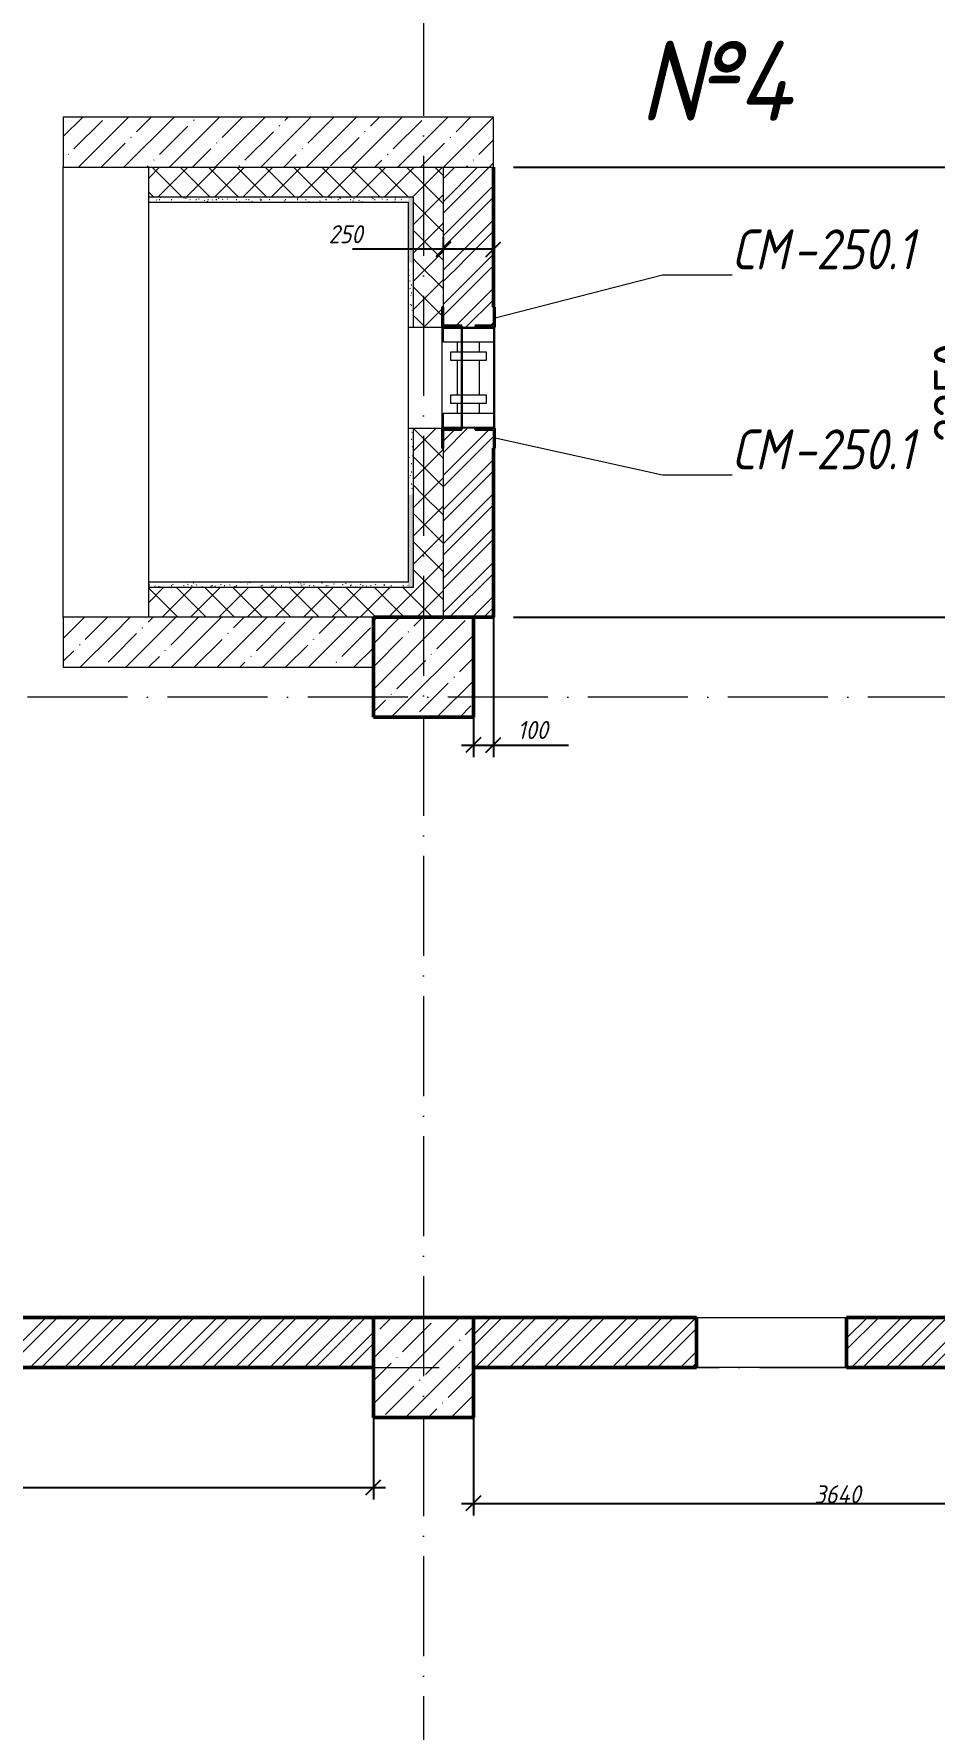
# Model space of a CAD drawing. Header units: millimetres. Extents: x -606178 to 312196, y -19338 to 632709.
# Drawn here: x -518864 to -514364, y 501917 to 510392 of the extents above; entities that cross this region are included whole.
import ezdxf

# ---------------------------------------------------------------- set-up
doc = ezdxf.new("R2010")
doc.units = ezdxf.units.MM
doc.linetypes.add('50_200_ШТРИХ_1Т_ш5_п1_п1_', pattern=[700, 500, -100, 0, -100])
for name, color, linetype, lineweight in [('A-____-____-DIMS', 7, 'Continuous', 9), ('A-GENM-____-IDEN', 7, 'Continuous', 9), ('A-GENM-____-MCUT', 7, 'Continuous', 25), ('A-GENM-____-OTLN', 7, 'Continuous', 9), ('A-GENM-____-OTLN-1', 7, 'Continuous', 25), ('A-WALL-____-MCUT-1', 7, 'Continuous', 9), ('A-WALL-____-MCUT-2', 7, 'Continuous', 50), ('A-WALL-____-MCUT-3', 7, 'Continuous', 9), ('A-WALL-____-OTLN', 7, 'Continuous', 9), ('A-WALL-____-PATT-1', 7, 'Continuous', 9), ('A-WALL-FNSH-MCUT-1', 7, 'Continuous', 9), ('G-____-____-TEXT', 7, 'Continuous', 9), ('S-BEAM-____-OTLN', 7, 'Continuous', 9), ('S-COLS-____-MCUT', 7, 'Continuous', 50), ('S-COLS-____-OTLN', 7, 'Continuous', 9), ('S-GRID-____-OTLN-1', 7, '50_200_ШТРИХ_1Т_ш5_п1_п1_', 9)]:
    doc.layers.add(name, color=color, linetype=linetype, lineweight=lineweight)
for name, color, linetype, lineweight, true_color in [('A-WALL-____-OTLN-1', 7, 'Continuous', 9, 0x800000), ('A-WALL-____-PATT-2', 7, 'Continuous', 9, 0x787878), ('A-WALL-____-PATT-3', 9, 'Continuous', 9, 0x808080)]:
    doc.layers.add(name, color=color, linetype=linetype, lineweight=lineweight, true_color=true_color)
doc.styles.add('ISOCPEUR_I', font='isocpeui.ttf', dxfattribs={"width": 0.9, "height": 2.5})
doc.styles.add('ISOCPEUR_I_2', font='isocpeui.ttf', dxfattribs={"width": 0.85, "height": 2.3})
doc.styles.add('ISOCPEUR_I_7', font='isocpeui.ttf', dxfattribs={"width": 0.9, "height": 90})
doc.styles.add('СПДС', font='isocpeur.ttf', dxfattribs={"width": 0.9})
doc.dimstyles.new('ISO-1_8_0_9К_СРЕДНИЙ_Кладочные', dxfattribs={"dimscale": 304.8, "dimtxt": 89.638306, "dimasz": 0.246063, "dimexe": 0.19685, "dimexo": 0, "dimgap": 0, "dimtad": 1, "dimdec": 3, "dimrnd": 0.001, "dimdsep": 46, "dimtxsty": 'ISOCPEUR_I_7', "dimblk1": 'OBLIQUE', "dimblk2": 'OBLIQUE', "dimsah": 1, "dimcen": 0.09, "dimdle": 0.19685, "dimazin": 0, "dimtfac": 1, "dimtdec": 4, "dimtix": 1, "dimtmove": 2, "dimatfit": 3, "dimfxl": 1, "dimtvp": 1, "dimtolj": 1, "dimtzin": 0, "dimarcsym": 2})
doc.dimstyles.new('ISO-1_8_0_9К_СРЕДНИЙ_Кладочные_1', dxfattribs={"dimscale": 304.8, "dimtxt": 89.638306, "dimasz": 0.246063, "dimexe": 0.19685, "dimexo": 0, "dimgap": 0, "dimtad": 1, "dimdec": 3, "dimrnd": 0.001, "dimdsep": 46, "dimtxsty": 'ISOCPEUR_I_7', "dimblk1": 'OBLIQUE', "dimblk2": 'OBLIQUE', "dimsah": 1, "dimcen": 0.09, "dimdle": 0.19685, "dimazin": 0, "dimtfac": 1, "dimtdec": 4, "dimtix": 1, "dimtmove": 0, "dimatfit": 3, "dimfxl": 1, "dimtvp": 1, "dimtolj": 1, "dimtzin": 0, "dimarcsym": 2})
doc.dimstyles.new('Размера А3', dxfattribs={"dimtxt": 200, "dimasz": 100, "dimexe": 70, "dimexo": 100, "dimgap": 20, "dimtad": 1, "dimdec": 0, "dimrnd": 10, "dimzin": 0, "dimdsep": 46, "dimtxsty": 'СПДС', "dimblk": 'ARROWHEAD_6', "dimcen": 1, "dimclrd": 256, "dimclre": 256, "dimclrt": 256, "dimazin": 0, "dimtfac": 1, "dimtdec": 0, "dimtmove": 2, "dimatfit": 3, "dimfxl": 1, "dimtolj": 1, "dimtzin": 0, "dimarcsym": 0})
pattern_1 = [(45, (-600067.05, 451794.26), (-114.04925, 114.04925), []), (45, (-599953, 451794.26), (-114.04925, 114.04925), [201.612, -40.322, 3.353, -36.97])]
pattern_2 = [(45, (-600067.05, 451794.26), (-70.71068, 70.71068), []), (135, (-600067.05, 451794.26), (-70.71068, -70.71068), [])]
pattern_3 = [(45, (-600067.05, 451794.26), (-85.53659, 85.53659), []), (45, (-600010.02, 451794.26), (-85.53659, 85.53659), [])]
pattern_4 = [(0, (-600067.047, 451794.26), (81.28, 20.32), [3.353, -57.607, 3.353, -57.607, -325.12]), (0, (-600067.047, 451794.26), (81.28, 20.32), [-121.92, 3.353, -118.567, 3.353, -57.607, -142.24]), (0, (-600067.047, 451794.26), (81.28, 20.32), [-304.8, 3.353, -37.287, 3.353, -98.247]), (120, (-600036.567, 451804.42), (-58.2376362, 60.230545), [3.353, -57.607, 3.353, -57.607, -325.12]), (120, (-600036.567, 451804.42), (-58.2376362, 60.230545), [-121.92, 3.353, -118.567, 3.353, -57.607, -142.24]), (120, (-600036.567, 451804.42), (-58.2376362, 60.230545), [-304.8, 3.353, -37.287, 3.353, -98.247]), (240, (-600026.407, 451845.06), (-23.0423638, -80.550545), [3.353, -57.607, 3.353, -57.607, -325.12]), (240, (-600026.407, 451845.06), (-23.0423638, -80.550545), [-121.92, 3.353, -118.567, 3.353, -57.607, -142.24]), (240, (-600026.407, 451845.06), (-23.0423638, -80.550545), [-304.8, 3.353, -37.287, 3.353, -98.247])]

# ---------------------------------------------------------------- blocks, each defined once
blk = doc.blocks.new('BSC_Колонна _Прямоугольная - 500х500-V29-АР1_Кладочный план подвала в осях 1-64_Ю-ЯЯ')
at = {"layer": 'S-COLS-____-OTLN'}
h = blk.add_hatch(dxfattribs=at)
h.set_pattern_fill('FP_36', color=256, style=0, pattern_type=2)
h.set_pattern_definition([(45, (-83150, -51931.04), (-114.04925, 114.04925), []), (45, (-83035.95, -51931.04), (-114.04925, 114.04925), [201.613, -40.323, 3.353, -36.97])])
h.paths.add_polyline_path([(-250, -250), (250, -250), (250, 250), (-250, 250)], flags=0)
at = {"layer": 'S-COLS-____-MCUT'}
for p, q in [((250, 250), (-250, 250)), ((-250, 250), (-250, -250)), ((250, -250), (250, 250)), ((-250, -250), (250, -250))]:
    blk.add_line(p, q, dxfattribs=at)
blk = doc.blocks.new('BSC_Колонна _Прямоугольная - 500х500-V30-АР1_Кладочный план подвала в осях 1-64_Ю-ЯЯ')
at = {"layer": 'S-COLS-____-OTLN'}
h = blk.add_hatch(dxfattribs=at)
h.set_pattern_fill('FP_37', color=256, style=0, pattern_type=2)
h.set_pattern_definition([(45, (-83150, -55431.04), (-114.04925, 114.04925), []), (45, (-83035.95, -55431.04), (-114.04925, 114.04925), [201.613, -40.323, 3.353, -36.97])])
h.paths.add_polyline_path([(-93.1, -250), (250, -250), (250, 250), (-250, 250), (-250, -250)], flags=0)
at = {"layer": 'S-COLS-____-MCUT'}
for p, q in [((250, 250), (-250, 250)), ((-250, 250), (-250, -250)), ((250, -250), (250, 250)), ((-250, -250), (250, -250))]:
    blk.add_line(p, q, dxfattribs=at)
blk = doc.blocks.new('154_Стойка_СКБ_Уголок - СМ-1555_250-37025294-АР1_Кладочный план подвала в осях 1-64_Ю-ЯЯ')
at = {"layer": 'A-GENM-____-MCUT'}
for p, q in [((125, 183), (125, 83)), ((225, 183), (125, 183)), ((133, 83), (133, 175)), ((133, 175), (225, 175)), ((225, 175), (225, 183)), ((125, 83), (133, 83)), ((133, 17), (125, 17)), ((125, 17), (125, -83)), ((133, -75), (133, 17)), ((125, -83), (225, -83)), ((225, -75), (133, -75)), ((225, -83), (225, -75))]:
    blk.add_line(p, q, dxfattribs=at)
blk = doc.blocks.new('Стойка_Влож_Полоса боковая - Полоса-28213942-АР1_Кладочный план подвала в осях 1-64_Ю-ЯЯ')
at = {"layer": 'A-GENM-____-OTLN'}
for p, q in [((-5, 60), (0, 60)), ((-5, -60), (-5, 60)), ((0, 33), (0, -33)), ((0, -60), (-5, -60))]:
    blk.add_line(p, q, dxfattribs=at)
blk = doc.blocks.new('ПР_Уголок - ПР_Уголок-37037587-АР1_Кладочный план подвала в осях 1-64_Ю-ЯЯ')
at = {"layer": 'S-BEAM-____-OTLN'}
for p, q in [((83244, 56626), (83244, 57131)), ((83319, 57056), (83319, 57006)), ((83319, 56966), (83319, 56791)), ((83319, 56751), (83319, 56701))]:
    blk.add_line(p, q, dxfattribs=at)
blk = doc.blocks.new('ПР_Уголок - ПР_Уголок-37037741-АР1_Кладочный план подвала в осях 1-64_Ю-ЯЯ')
at = {"layer": 'S-BEAM-____-OTLN'}
for p, q in [((83506, 57131), (83506, 56626)), ((83431, 57006), (83431, 57056)), ((83431, 56791), (83431, 56966)), ((83431, 56701), (83431, 56751))]:
    blk.add_line(p, q, dxfattribs=at)
blk = doc.blocks.new('ПР_Уголок - ПР_Уголок-37038198-АР1_Кладочный план подвала в осях 1-64_Ю-ЯЯ')
at = {"layer": 'S-BEAM-____-OTLN'}
for p, q in [((0, -6), (0, 0)), ((250, 0), (250, -6)), ((0, -75), (0, -6)), ((250, -6), (0, -6)), ((250, -75), (0, -75)), ((250, -6), (250, -75))]:
    blk.add_line(p, q, dxfattribs=at)
blk = doc.blocks.new('ПР_Уголок - ПР_Уголок-37038295-АР1_Кладочный план подвала в осях 1-64_Ю-ЯЯ')
at = {"layer": 'S-BEAM-____-OTLN'}
for p, q in [((0, 6), (0, 75)), ((0, 75), (250, 75)), ((0, 0), (0, 6)), ((0, 6), (250, 6)), ((250, 75), (250, 6)), ((250, 6), (250, 0))]:
    blk.add_line(p, q, dxfattribs=at)
blk = doc.blocks.new('ПР_Пластина - ПР_Пластина-27605713-АР1_Кладочный план подвала в осях 1-64_Ю-ЯЯ')
at = {"layer": 'S-BEAM-____-OTLN'}
for p, q in [((40, 180), (0, 180)), ((0, 180), (0, 0)), ((40, 0), (40, 180)), ((0, 0), (40, 0))]:
    blk.add_line(p, q, dxfattribs=at)
blk = doc.blocks.new('_Oblique')
at = {"color": 0, "linetype": 'ByBlock', "lineweight": -2}
blk.add_line((-0.5, -0.5), (0.5, 0.5), dxfattribs=at)
blk = doc.blocks.new('*D3904')
at = {"layer": 'A-____-____-DIMS', "color": 0, "lineweight": -2, "transparency": 16777216}
for p, q in [((-516817, 509306), (-516817, 509375.1)), ((-516567, 509306), (-516567, 509375.1)), ((-516817, 509315.1), (-517272, 509315.1)), ((-516567, 509315.1), (-516877, 509315.1))]:
    blk.add_line(p, q, dxfattribs=at)
at = {"layer": 'Defpoints', "color": 0, "transparency": 16777216}
for p in [(-516817, 509306), (-516567, 509315.1), (-516567, 509306)]:
    blk.add_point(p, dxfattribs=at)
at = {"layer": 'A-____-____-DIMS', "color": 0, "lineweight": -2, "transparency": 16777216, "xscale": 75, "yscale": 75, "zscale": 75, "rotation": 180}
blk.add_blockref('_Oblique', (-516817, 509315.1), dxfattribs=at)
at = {"layer": 'A-____-____-DIMS', "color": 0, "lineweight": -2, "transparency": 16777216, "xscale": 75, "yscale": 75, "zscale": 75}
blk.add_blockref('_Oblique', (-516567, 509315.1), dxfattribs=at)
at = {"layer": 'A-____-____-DIMS', "color": 0, "transparency": 16777216, "insert": (-517390.8, 509435.1), "char_height": 90, "width": 409.578, "attachment_point": 1, "line_spacing_factor": 1.149209, "style": 'ISOCPEUR_I_7'}
blk.add_mtext('\\A1;250', dxfattribs=at)
blk = doc.blocks.new('*D3922')
at = {"layer": 'A-____-____-DIMS', "color": 0, "lineweight": -2, "transparency": 16777216}
for p, q in [((-517167, 503725.3), (-517167, 503065.5)), ((-521817, 503231.6), (-521817, 503065.5)), ((-521877, 503125.5), (-517107, 503125.5))]:
    blk.add_line(p, q, dxfattribs=at)
at = {"layer": 'Defpoints', "color": 0, "transparency": 16777216}
for p in [(-517167, 503725.3), (-521817, 503231.6), (-517167, 503125.5)]:
    blk.add_point(p, dxfattribs=at)
at = {"layer": 'A-____-____-DIMS', "color": 0, "lineweight": -2, "transparency": 16777216, "xscale": 75, "yscale": 75, "zscale": 75, "rotation": 180}
blk.add_blockref('_Oblique', (-521817, 503125.5), dxfattribs=at)
at = {"layer": 'A-____-____-DIMS', "color": 0, "lineweight": -2, "transparency": 16777216, "xscale": 75, "yscale": 75, "zscale": 75}
blk.add_blockref('_Oblique', (-517167, 503125.5), dxfattribs=at)
at = {"layer": 'A-____-____-DIMS', "color": 0, "transparency": 16777216, "insert": (-519492, 503170.5), "char_height": 90, "width": 562.653, "attachment_point": 5, "style": 'ISOCPEUR_I_7'}
blk.add_mtext('\\A1;4650', dxfattribs=at)
blk = doc.blocks.new('*D3923')
at = {"layer": 'A-____-____-DIMS', "color": 0, "lineweight": -2, "transparency": 16777216}
for p, q in [((-516667, 503725.3), (-516667, 502985.5)), ((-513027, 503717.3), (-513027, 502985.5)), ((-516727, 503045.5), (-512967, 503045.5))]:
    blk.add_line(p, q, dxfattribs=at)
at = {"layer": 'Defpoints', "color": 0, "transparency": 16777216}
for p in [(-516667, 503725.3), (-513027, 503717.3), (-513027, 503045.5)]:
    blk.add_point(p, dxfattribs=at)
at = {"layer": 'A-____-____-DIMS', "color": 0, "lineweight": -2, "transparency": 16777216, "xscale": 75, "yscale": 75, "zscale": 75, "rotation": 180}
blk.add_blockref('_Oblique', (-516667, 503045.5), dxfattribs=at)
at = {"layer": 'A-____-____-DIMS', "color": 0, "lineweight": -2, "transparency": 16777216, "xscale": 75, "yscale": 75, "zscale": 75}
blk.add_blockref('_Oblique', (-513027, 503045.5), dxfattribs=at)
at = {"layer": 'A-____-____-DIMS', "color": 0, "transparency": 16777216, "insert": (-514847, 503090.5), "char_height": 90, "width": 562.653, "attachment_point": 5, "style": 'ISOCPEUR_I_7'}
blk.add_mtext('\\A1;3640', dxfattribs=at)
blk = doc.blocks.new('*D3839')
at = {"layer": 'A-____-____-DIMS', "color": 0, "lineweight": -2, "transparency": 16777216}
for p, q in [((-516567, 507475.3), (-516567, 506776.6)), ((-516667, 506975.3), (-516667, 506776.6)), ((-516727, 506836.6), (-516567, 506836.6)), ((-516567, 506836.6), (-516192.2, 506836.6))]:
    blk.add_line(p, q, dxfattribs=at)
at = {"layer": 'Defpoints', "color": 0, "transparency": 16777216}
for p in [(-516567, 507475.3), (-516667, 506975.3), (-516567, 506836.6)]:
    blk.add_point(p, dxfattribs=at)
at = {"layer": 'A-____-____-DIMS', "color": 0, "lineweight": -2, "transparency": 16777216, "xscale": 75, "yscale": 75, "zscale": 75, "rotation": 180}
blk.add_blockref('_Oblique', (-516667, 506836.6), dxfattribs=at)
at = {"layer": 'A-____-____-DIMS', "color": 0, "lineweight": -2, "transparency": 16777216, "xscale": 75, "yscale": 75, "zscale": 75}
blk.add_blockref('_Oblique', (-516567, 506836.6), dxfattribs=at)
at = {"layer": 'A-____-____-DIMS', "color": 0, "transparency": 16777216, "insert": (-516446.5, 506956.6), "char_height": 90, "width": 368.207, "attachment_point": 1, "line_spacing_factor": 1.149209, "style": 'ISOCPEUR_I_7'}
blk.add_mtext('\\A1;100', dxfattribs=at)
blk = doc.blocks.new('ARROWHEAD_6')
at = {"color": 0, "linetype": 'Continuous'}
for p, q in [((0, 0), (-1, 0)), ((-0.5, -0.5), (0.5, 0.5))]:
    blk.add_line(p, q, dxfattribs=at)
blk = doc.blocks.new('*D4569')
at = {"lineweight": -2, "transparency": 16777216}
for p, q in [((-516467, 509725.3), (-514075.5, 509725.3)), ((-514145.5, 507575.3), (-514145.5, 509625.3)), ((-516467, 507475.3), (-514075.5, 507475.3))]:
    blk.add_line(p, q, dxfattribs=at)
at = {"layer": 'Defpoints', "color": 0, "transparency": 16777216}
for p in [(-516567, 509725.3), (-514145.5, 509725.3), (-516567, 507475.3)]:
    blk.add_point(p, dxfattribs=at)
at = {"lineweight": -2, "transparency": 16777216, "xscale": 100, "yscale": 100, "zscale": 100}
for p, rotation in [((-514145.5, 509725.3), 90), ((-514145.5, 507475.3), 270)]:
    blk.add_blockref('ARROWHEAD_6', p, dxfattribs=dict(at, rotation=rotation))
at = {"lineweight": 25, "transparency": 16777216, "insert": (-514265.5, 508600.3), "char_height": 200, "attachment_point": 5, "rotation": 90, "style": 'СПДС'}
blk.add_mtext('\\A1;2250', dxfattribs=at)

msp = doc.modelspace()

# ---------------------------------------------------------------- hatches: boundary and pattern name
at = {"layer": 'A-WALL-____-PATT-1'}
h = msp.add_hatch(dxfattribs=at)
h.set_pattern_fill('FP_1', color=256, style=0, pattern_type=2)
h.set_pattern_definition(pattern_1)
h.paths.add_polyline_path([(-518717.047, 509725.3011), (-516567.047, 509725.3011), (-516567.047, 509975.3011), (-518717.047, 509975.3011)], flags=0)
h = msp.add_hatch(dxfattribs=at)
h.set_pattern_fill('FP_202', color=256, style=0, pattern_type=2)
h.set_pattern_definition(pattern_2)
h.paths.add_polyline_path([(-516967.047, 509575.3011), (-516967.047, 509725.3011), (-518292.047, 509725.3011), (-518292.047, 509575.3011), (-516992.047, 509575.3011)], flags=0)
h = msp.add_hatch(dxfattribs=at)
h.set_pattern_fill('FP_202', color=256, style=0, pattern_type=2)
h.set_pattern_definition(pattern_2)
h.paths.add_polyline_path([(-516817.047, 507475.3011), (-516817.047, 508087.9771), (-516967.047, 508087.9771), (-516967.047, 507475.3011)], flags=0)
h.paths.add_polyline_path([(-516817.047, 509247.9771), (-516817.047, 509725.3011), (-516967.047, 509725.3011), (-516967.047, 509247.9771)], flags=0)
h = msp.add_hatch(dxfattribs=at)
h.set_pattern_fill('FP_202', color=256, style=0, pattern_type=2)
h.set_pattern_definition(pattern_2)
h.paths.add_polyline_path([(-516967.047, 508087.9771), (-516817.047, 508087.9771), (-516817.047, 508320.3011), (-516825.047, 508320.3011), (-516825.047, 508420.3011), (-516967.047, 508420.3011), (-516967.047, 508211.246)], flags=0)
h.paths.add_polyline_path([(-516967.047, 508925.3011), (-516825.047, 508925.3011), (-516825.047, 509025.3011), (-516817.047, 509025.3011), (-516817.047, 509247.9771), (-516967.047, 509247.9771), (-516967.047, 509018.4897)], flags=0)
h = msp.add_hatch(dxfattribs=at)
h.set_pattern_fill('FP_202', color=256, style=0, pattern_type=2)
h.set_pattern_definition(pattern_2)
h.paths.add_polyline_path([(-516967.047, 507475.3011), (-516967.047, 507625.3011), (-518292.047, 507625.3011), (-518292.047, 507475.3011), (-516992.047, 507475.3011)], flags=0)
h = msp.add_hatch(dxfattribs=at)
h.set_pattern_fill('FP_1', color=256, style=0, pattern_type=2)
h.set_pattern_definition(pattern_1)
h.paths.add_polyline_path([(-518717.047, 507225.3011), (-518467.047, 507225.3011), (-518467.047, 507475.3011), (-518717.047, 507475.3011)], flags=0)
h = msp.add_hatch(dxfattribs=at)
h.set_pattern_fill('FP_1', color=256, style=0, pattern_type=2)
h.set_pattern_definition(pattern_1)
h.paths.add_polyline_path([(-517167.047, 507225.3011), (-517167.047, 507475.3011), (-518467.047, 507475.3011), (-518467.047, 507225.3011)], flags=0)
at = {"layer": 'A-WALL-____-PATT-2'}
h = msp.add_hatch(dxfattribs=at)
h.set_pattern_fill('FP_53', color=256, style=0, pattern_type=2)
h.set_pattern_definition(pattern_3)
h.paths.add_polyline_path([(-516667.047, 507475.3011), (-516567.047, 507475.3011), (-516567.047, 508087.9771), (-516817.047, 508087.9771), (-516817.047, 507475.3011)], flags=0)
h.paths.add_polyline_path([(-516567.047, 509247.9771), (-516567.047, 509725.3011), (-516817.047, 509725.3011), (-516817.047, 509247.9771)], flags=0)
h = msp.add_hatch(dxfattribs=at)
h.set_pattern_fill('FP_61', color=256, style=0, pattern_type=2)
h.set_pattern_definition([(45, (-600067.05, 451794.26), (-85.5373, 85.5373), []), (45, (-600010.02, 451794.26), (-85.5373, 85.5373), [])])
h.paths.add_polyline_path([(-516567.047, 508087.9771), (-516567.047, 508412.3011), (-516659.047, 508412.3011), (-516659.047, 508420.3011), (-516725.047, 508420.3011), (-516725.047, 508412.3011), (-516817.047, 508412.3011), (-516817.047, 508087.9771)], flags=0)
h.paths.add_polyline_path([(-516659.047, 508925.3011), (-516659.047, 508933.3011), (-516567.047, 508933.3011), (-516567.047, 509247.9771), (-516817.047, 509247.9771), (-516817.047, 508933.3011), (-516725.047, 508933.3011), (-516725.047, 508925.3011)], flags=0)
h = msp.add_hatch(dxfattribs=at)
h.set_pattern_fill('FP_53', color=256, style=0, pattern_type=2)
h.set_pattern_definition(pattern_3)
h.paths.add_polyline_path([(-517167.047, 503725.3011), (-517167.047, 503975.3011), (-519517.047, 503975.3011), (-519517.047, 503725.3011)], flags=0)
h.paths.add_polyline_path([(-522067.047, 503725.3011), (-521517.047, 503725.3011), (-521517.047, 503975.3011), (-522067.047, 503975.3011)], flags=0)
h = msp.add_hatch(dxfattribs=at)
h.set_pattern_fill('FP_53', color=256, style=0, pattern_type=2)
h.set_pattern_definition(pattern_3)
h.paths.add_polyline_path([(-516667.047, 503725.3011), (-515552.047, 503725.3011), (-515552.047, 503975.3011), (-516667.047, 503975.3011)], flags=0)
h.paths.add_polyline_path([(-511317.047, 503725.3011), (-511317.047, 503975.3011), (-511577.047, 503975.3011), (-511577.047, 503725.3011)], flags=0)
h.paths.add_polyline_path([(-514802.047, 503725.3011), (-513027.047, 503725.3011), (-513027.047, 503975.3011), (-514802.047, 503975.3011)], flags=0)
at = {"layer": 'A-WALL-____-PATT-3'}
h = msp.add_hatch(dxfattribs=at)
h.set_pattern_fill('FP_201', color=256, style=0, pattern_type=2)
h.set_pattern_definition(pattern_4)
h.paths.add_polyline_path([(-516992.047, 509550.3011), (-516992.047, 509575.3011), (-518292.047, 509575.3011), (-518292.047, 509550.3011)], flags=0)
h = msp.add_hatch(dxfattribs=at)
h.set_pattern_fill('FP_201', color=256, style=0, pattern_type=2)
h.set_pattern_definition(pattern_4)
h.paths.add_polyline_path([(-516967.047, 507625.3011), (-516967.047, 508087.9771), (-516992.047, 508087.9771), (-516992.047, 507625.3011)], flags=0)
h.paths.add_polyline_path([(-516967.047, 509247.9771), (-516967.047, 509575.3011), (-516992.047, 509575.3011), (-516992.047, 509247.9771)], flags=0)
h = msp.add_hatch(dxfattribs=at)
h.set_pattern_fill('FP_201', color=256, style=0, pattern_type=2)
h.set_pattern_definition(pattern_4)
h.paths.add_polyline_path([(-516967.047, 508087.9771), (-516967.047, 508420.3011), (-516992.047, 508420.3011), (-516992.047, 508087.9771)], flags=0)
h.paths.add_polyline_path([(-516967.047, 508925.3011), (-516967.047, 509247.9771), (-516992.047, 509247.9771), (-516992.047, 508925.3011)], flags=0)
h = msp.add_hatch(dxfattribs=at)
h.set_pattern_fill('FP_201', color=256, style=0, pattern_type=2)
h.set_pattern_definition(pattern_4)
h.paths.add_polyline_path([(-516992.047, 507625.3011), (-516992.047, 507650.3011), (-518292.047, 507650.3011), (-518292.047, 507625.3011), (-517010.1921, 507625.3011)], flags=0)

# ---------------------------------------------------------------- linework, layer by layer
at = {"color": 5, "lineweight": 30}
msp.add_lwpolyline([(-516725.047, 508420.3011), (-516725.047, 508929.3011)], dxfattribs=at)
at = {"layer": 'A-GENM-____-IDEN'}
for p, q in [((-516559.047, 508972.8011), (-515721.4914, 509187.6131)), ((-515721.4914, 509187.6131), (-515373.784, 509187.6131)), ((-516559.047, 508372.8011), (-515721.4914, 508187.6131)), ((-515721.4914, 508187.6131), (-515373.784, 508187.6131))]:
    msp.add_line(p, q, dxfattribs=at)
at = {"layer": 'A-WALL-____-MCUT-1'}
for p, q in [((-516567.047, 509975.3011), (-518717.047, 509975.3011)), ((-518717.047, 509975.3011), (-518717.047, 509725.3011)), ((-516567.047, 509725.3011), (-516567.047, 509975.3011)), ((-518717.047, 509725.3011), (-516567.047, 509725.3011)), ((-516817.047, 509025.3011), (-516817.047, 509725.3011)), ((-516817.047, 507475.3011), (-516817.047, 508320.3011)), ((-518467.047, 507475.3011), (-518717.047, 507475.3011)), ((-518717.047, 507475.3011), (-518717.047, 507225.3011)), ((-517167.047, 507475.3011), (-518467.047, 507475.3011)), ((-518717.047, 507225.3011), (-517167.047, 507225.3011))]:
    msp.add_line(p, q, dxfattribs=at)
at = {"layer": 'A-WALL-____-MCUT-2'}
for p, q in [((-516567.047, 509725.3011), (-516567.047, 509025.3011)), ((-516567.047, 507475.3011), (-516567.047, 508320.3011)), ((-516667.047, 507475.3011), (-516567.047, 507475.3011)), ((-517167.047, 503975.3011), (-519517.047, 503975.3011)), ((-515552.047, 503975.3011), (-516667.047, 503975.3011)), ((-515552.047, 503725.3011), (-515552.047, 503975.3011)), ((-513027.047, 503975.3011), (-514802.047, 503975.3011)), ((-514802.047, 503975.3011), (-514802.047, 503725.3011)), ((-519517.047, 503725.3011), (-517167.047, 503725.3011)), ((-516667.047, 503725.3011), (-515552.047, 503725.3011)), ((-514802.047, 503725.3011), (-513027.047, 503725.3011))]:
    msp.add_line(p, q, dxfattribs=at)
at = {"layer": 'A-WALL-____-MCUT-3'}
for p, q in [((-518292.047, 509725.3011), (-518292.047, 509575.3011)), ((-516967.047, 509575.3011), (-518292.047, 509575.3011)), ((-516967.047, 508925.3011), (-516967.047, 509575.3011)), ((-516967.047, 508925.3011), (-516825.047, 508925.3011)), ((-516967.047, 508420.3011), (-516825.047, 508420.3011)), ((-516967.047, 507625.3011), (-516967.047, 508420.3011)), ((-518292.047, 507625.3011), (-518292.047, 507475.3011)), ((-518292.047, 507625.3011), (-516967.047, 507625.3011))]:
    msp.add_line(p, q, dxfattribs=at)
at = {"layer": 'A-WALL-____-OTLN'}
for p, q in [((-518717.047, 507475.3011), (-518717.047, 509725.3011)), ((-518292.047, 509550.3011), (-518292.047, 507650.3011)), ((-516992.047, 508420.3011), (-516992.047, 508925.3011))]:
    msp.add_line(p, q, dxfattribs=at)
at = {"layer": 'A-WALL-____-OTLN-1'}
for p, q in [((-516567.047, 508850.3011), (-516567.047, 508495.3011)), ((-515552.047, 503975.3011), (-514802.047, 503975.3011)), ((-514802.047, 503725.3011), (-515552.047, 503725.3011))]:
    msp.add_line(p, q, dxfattribs=at)
at = {"layer": 'A-WALL-FNSH-MCUT-1'}
for p, q in [((-518292.047, 509575.3011), (-518292.047, 509550.3011)), ((-518292.047, 509550.3011), (-516992.047, 509550.3011)), ((-516992.047, 508925.3011), (-516992.047, 509550.3011)), ((-516992.047, 508925.3011), (-516967.047, 508925.3011)), ((-516992.047, 507650.3011), (-516992.047, 508420.3011)), ((-516992.047, 508420.3011), (-516967.047, 508420.3011)), ((-516992.047, 507650.3011), (-518292.047, 507650.3011)), ((-518292.047, 507650.3011), (-518292.047, 507625.3011))]:
    msp.add_line(p, q, dxfattribs=at)
at = {"layer": 'S-GRID-____-OTLN-1'}
for p, q in [((-516917.047, 542687.1106), (-516917.047, 491888.6689)), ((-495992.6403, 507075.3011), (-604735.8172, 507075.3011)), ((-532740.2765, 503725.3011), (-495992.6403, 503725.3011))]:
    msp.add_line(p, q, dxfattribs=at)

# ---------------------------------------------------------------- block references
at = {"layer": 'A-GENM-____-OTLN'}
for p, rotation in [((-516692.047, 508925.3011), 90.00000000000001), ((-516692.047, 508420.3011), 270)]:
    msp.add_blockref('Стойка_Влож_Полоса боковая - Полоса-28213942-АР1_Кладочный план подвала в осях 1-64_Ю-ЯЯ', p, dxfattribs=dict(at, rotation=rotation))
at = {"layer": 'A-GENM-____-OTLN-1'}
for p, rotation in [((-516642.047, 508800.3011), 90), ((-516742.047, 508545.3011), 270)]:
    msp.add_blockref('154_Стойка_СКБ_Уголок - СМ-1555_250-37025294-АР1_Кладочный план подвала в осях 1-64_Ю-ЯЯ', p, dxfattribs=dict(at, rotation=rotation))
at = {"layer": 'S-BEAM-____-OTLN'}
for name, p in [('ПР_Уголок - ПР_Уголок-37037587-АР1_Кладочный план подвала в осях 1-64_Ю-ЯЯ', (-600067.047, 451794.2592)), ('ПР_Уголок - ПР_Уголок-37038198-АР1_Кладочный план подвала в осях 1-64_Ю-ЯЯ', (-516817.047, 508925.3011)), ('ПР_Уголок - ПР_Уголок-37037741-АР1_Кладочный план подвала в осях 1-64_Ю-ЯЯ', (-600067.047, 451794.2592)), ('ПР_Уголок - ПР_Уголок-37038295-АР1_Кладочный план подвала в осях 1-64_Ю-ЯЯ', (-516817.047, 508420.3011))]:
    msp.add_blockref(name, p, dxfattribs=at)
at = {"layer": 'S-BEAM-____-OTLN', "rotation": 269.9999999999999}
for p in [(-516782.047, 508800.3011), (-516782.047, 508585.3011)]:
    msp.add_blockref('ПР_Пластина - ПР_Пластина-27605713-АР1_Кладочный план подвала в осях 1-64_Ю-ЯЯ', p, dxfattribs=at)
at = {"layer": 'S-COLS-____-OTLN'}
for name, p in [('BSC_Колонна _Прямоугольная - 500х500-V30-АР1_Кладочный план подвала в осях 1-64_Ю-ЯЯ', (-516917.047, 507225.3011)), ('BSC_Колонна _Прямоугольная - 500х500-V29-АР1_Кладочный план подвала в осях 1-64_Ю-ЯЯ', (-516917.047, 503725.3011))]:
    msp.add_blockref(name, p, dxfattribs=at)

# ---------------------------------------------------------------- texts
at = {"layer": 'A-GENM-____-IDEN', "char_height": 200, "attachment_point": 1, "style": 'ISOCPEUR_I_2'}
for s, insert, width in [('СМ', (-515373.784, 509414.7292), 367.974562), ('-250.1', (-515070.1746, 509414.7292), 822.531375), ('СМ', (-515373.784, 508414.7292), 367.974562), ('-250.1', (-515070.1746, 508414.7292), 822.531375)]:
    msp.add_mtext(s, dxfattribs=dict(at, insert=insert, width=width))
at = {"layer": 'G-____-____-TEXT', "insert": (-515836.8937, 510356.6361), "char_height": 400, "width": 2763.416813, "attachment_point": 1, "style": 'ISOCPEUR_I'}
msp.add_mtext('№4', dxfattribs=at)

# ---------------------------------------------------------------- dimensions: what is measured, and where the dimension line sits
at = {"color": 18, "lineweight": 25, "true_color": 0x000000}
dim = msp.add_linear_dim(base=(-514145.5237, 509725.3011), p1=(-516567.047, 507475.3011), p2=(-516567.047, 509725.3011), angle=90, dimstyle='Размера А3', dxfattribs=at)
dim.commit()
dim.dimension.update_dxf_attribs({"geometry": '*D4569', "text_midpoint": (-514265.5237, 508600.3011)})
at = {"layer": 'A-____-____-DIMS'}
for base, p1, p2, override, picture, middle in [((-516567.047, 509315.1402), (-516817.047, 509306.0441), (-516567.047, 509306.0441), {"dimtxt": 400, "dimpost": '<>', "dimfxl": 250}, '*D3904', (-517185.9781, 509315.1402)), ((-516567.047, 506836.634), (-516667.047, 506975.3011), (-516567.047, 507475.3011), {"dimtxt": 400, "dimpost": '<>', "dimfxl": 509.901951}, '*D3839', (-516262.3535, 506836.634))]:
    dim = msp.add_linear_dim(base=base, p1=p1, p2=p2, dimstyle='ISO-1_8_0_9К_СРЕДНИЙ_Кладочные_1', override=override, dxfattribs=at)
    dim.commit()
    dim.dimension.update_dxf_attribs({"geometry": picture, "text_midpoint": middle, "dimtype": 160})
for base, p1, p2, override, picture, middle in [((-517167.047, 503125.4917), (-521817.047, 503231.5578), (-517167.047, 503725.3011), {"dimtxt": 400, "dimpost": '<>', "dimfxl": 4676.139702}, '*D3922', (-519492.047, 503170.4917)), ((-513027.047, 503045.4917), (-516667.047, 503725.3011), (-513027.047, 503717.3011), {"dimtxt": 400, "dimpost": '<>', "dimfxl": 3640.008791}, '*D3923', (-514847.047, 503090.4917))]:
    dim = msp.add_linear_dim(base=base, p1=p1, p2=p2, dimstyle='ISO-1_8_0_9К_СРЕДНИЙ_Кладочные', override=override, dxfattribs=at)
    dim.commit()
    dim.dimension.update_dxf_attribs({"geometry": picture, "text_midpoint": middle})

doc.saveas('drawing.dxf')
